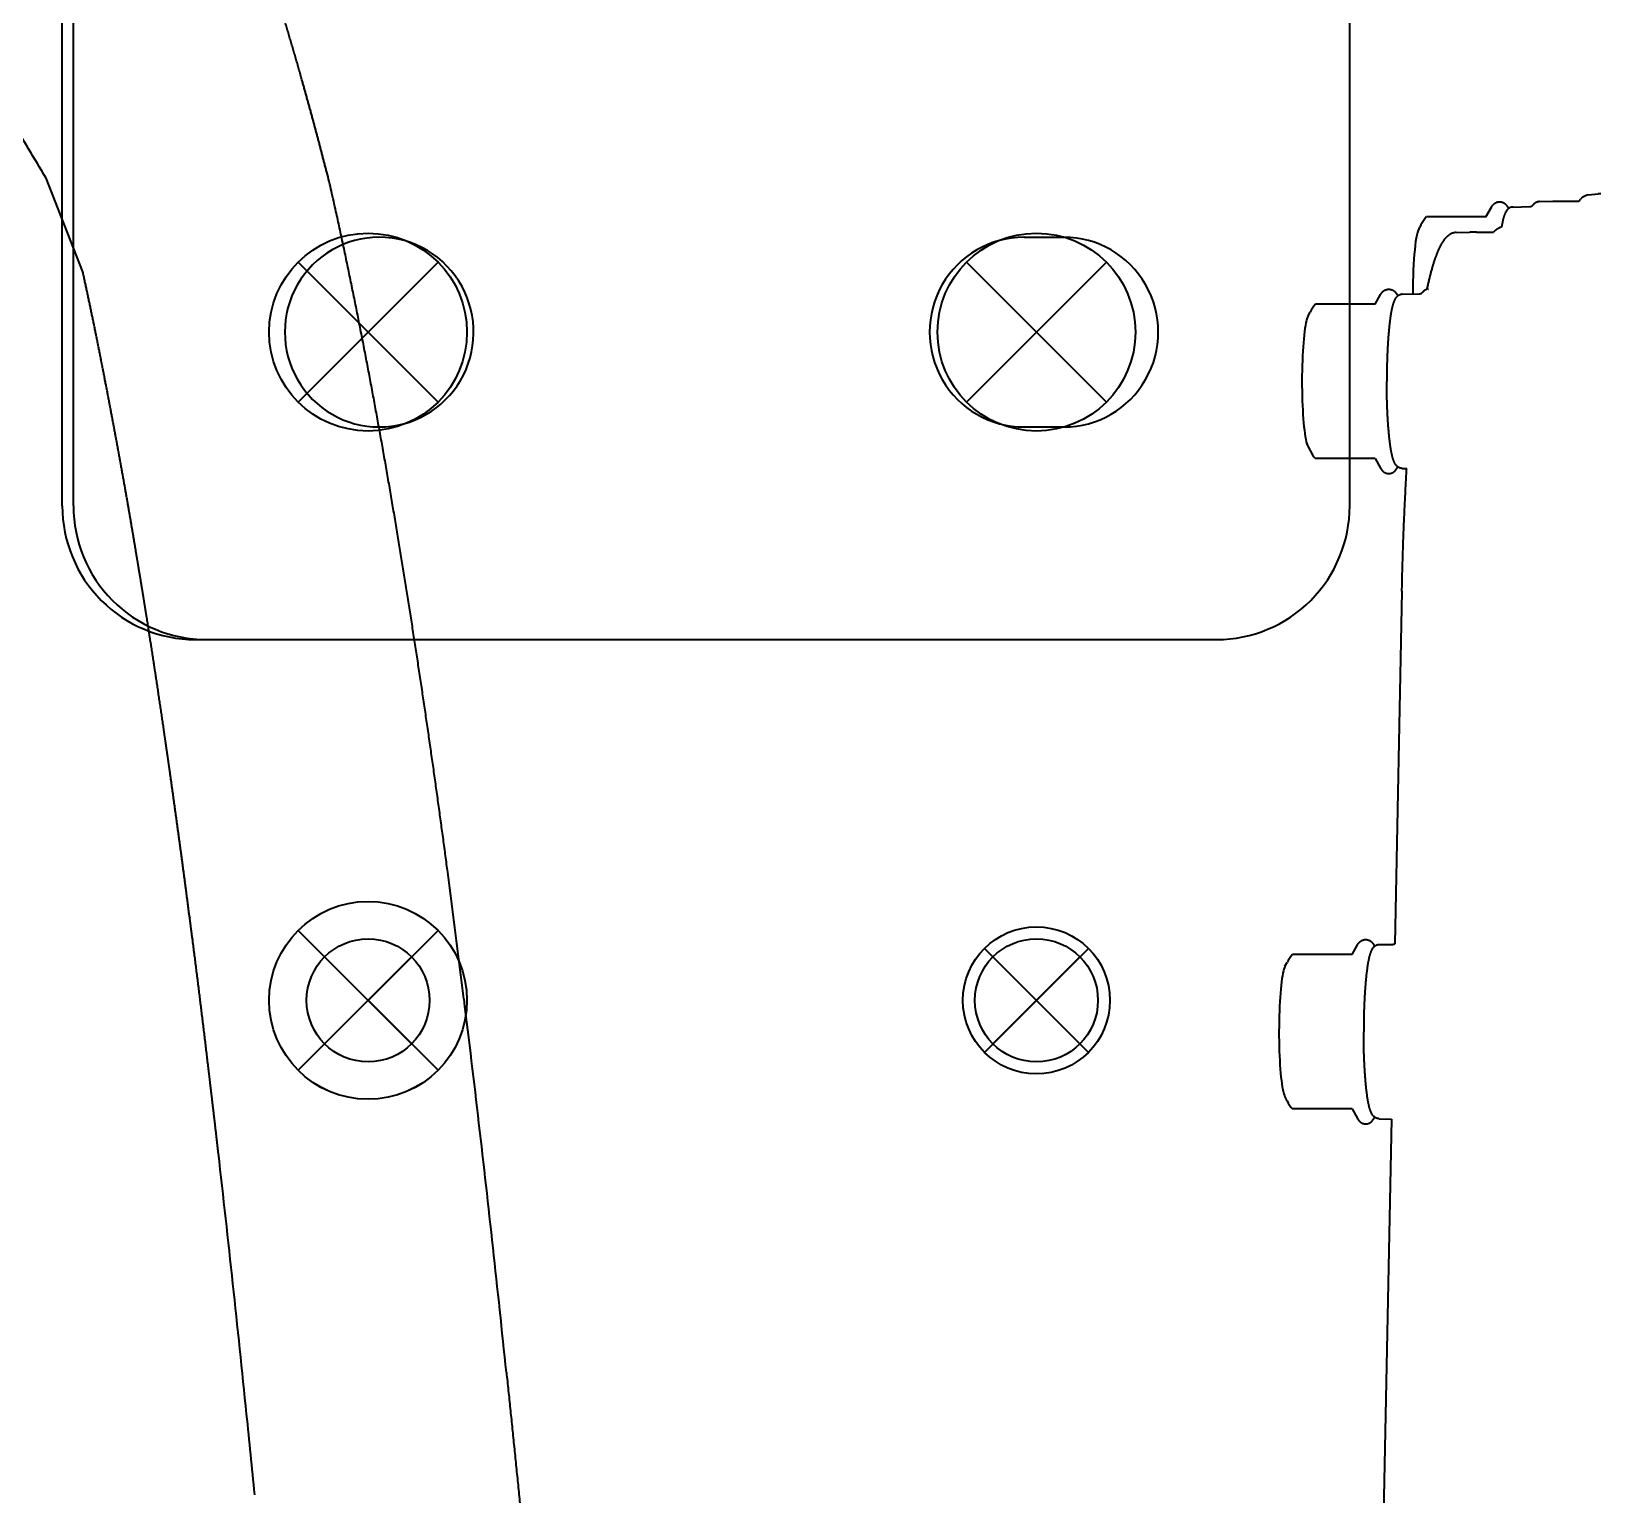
# Model space of a CAD drawing. Header units: millimetres. Extents: x 120 to 10915, y 515 to 8014.
# Drawn here: x 2624.8 to 2742.2, y 5023 to 5132.5 of the extents above; entities that cross this region are included whole.
import ezdxf

# ---------------------------------------------------------------- set-up
doc = ezdxf.new("R2010")
doc.units = ezdxf.units.MM
doc.layers.get('0').update_dxf_attribs({"lineweight": 13})
for name, color, linetype, lineweight in [('203_Chassis_left_side_view', 7, 'Continuous', 13), ('206_Cab_side_and_top_view', 7, 'Continuous', 13), ('211_Frame_holes_left_side_view', 7, 'Continuous', 13), ('212_Frame_holes_right_side_view', 7, 'Continuous', 13), ('216_BWA_brackets_left_side_view', 7, 'Continuous', 13)]:
    doc.layers.add(name, color=color, linetype=linetype, lineweight=lineweight)

# ---------------------------------------------------------------- blocks, each defined once
blk = doc.blocks.new('3076356')
at = {"layer": '216_BWA_brackets_left_side_view', "color": 2, "lineweight": 35}
for p, q in [((2678.56712, 1317), (2678.56712, 1307)), ((2673.56712, 1312), (2683.56712, 1312))]:
    blk.add_line(p, q, dxfattribs=at)
at = {"layer": '216_BWA_brackets_left_side_view', "color": 3, "lineweight": 35}
for p, q in [((2628.794706, 1312), (2630.881206, 1312)), ((2630.881206, 1312), (2726.488321, 1312)), ((2726.488321, 1304), (2726.488321, 1312)), ((2628.794706, 1304), (2630.881206, 1304)), ((2630.881206, 1304), (2726.488321, 1304)), ((2627.125505, 1197), (2627.125505, 1296)), ((2627.960105, 1197), (2627.960105, 1296)), ((2723.436258, 1197), (2723.436258, 1296)), ((2699.069948, 1217.1), (2702.053578, 1217.1)), ((2699.069948, 1202.9), (2702.053578, 1202.9)), ((2637.070938, 1187), (2637.905538, 1187)), ((2637.905538, 1187), (2713.490825, 1187))]:
    blk.add_line(p, q, dxfattribs=at)
for centre, major_axis, ratio, start_param, end_param in [((2628.794706, 1296), (0, -16), 0.104325, 3.1415926536, 4.7123889804), ((2628.794706, 1296), (0, -8), 0.104325, 3.1415926536, 4.7123889804), ((2724.270858, 1296), (0, -8), 0.104325, 3.1415926536, 4.7123889804), ((2650.8346, 1210), (0, 7.1), 0.994543, 0.0000290864, 3.14162174), ((2650.8346, 1210), (0, 7.1), 0.994543, 5.2123889804, 6.2832143936), ((2699.069948, 1210), (0, 7.1), 0.994543, 0, 3.1415926536), ((2702.053578, 1210), (0, 7.1), 0.994543, 3.1415926536, 6.2831853072), ((2650.8346, 1210), (0, 7.1), 0.994543, 3.14162174, 5.2123889804), ((2637.070938, 1197), (0, 10), 0.994543, 1.5707963268, 3.1415926536), ((2637.905538, 1197), (0, 10), 0.994543, 1.5707963268, 3.1415926536), ((2713.490825, 1197), (0, 10), 0.994543, 3.1415926536, 4.7123889804)]:
    blk.add_ellipse(centre, major_axis=major_axis, ratio=ratio, start_param=start_param, end_param=end_param, dxfattribs=at)
at = {"layer": '216_BWA_brackets_left_side_view', "color": 1, "lineweight": 5}
blk.add_point((2678.567139, 1312), dxfattribs=at)
blk = doc.blocks.new('3107262')
at = {"layer": '203_Chassis_left_side_view', "color": 3, "lineweight": 35}
for p, q in [((2737.63, 1219.76), (2738.64, 1219.79)), ((2738.64, 1219.79), (2740.57, 1219.79)), ((2740.57, 1219.79), (2740.7, 1219.94)), ((2741.28, 1220.26), (2742.02, 1220.35)), ((2742.21, 1220.35), (2742.04, 1220.35)), ((2733.63, 1218.62), (2729.17, 1218.62)), ((2733.63, 1218.62), (2734.04, 1219.35)), ((2735.66, 1219.36), (2736.91, 1219.39)), ((2731.41, 1217.45), (2732.42, 1217.48)), ((2732.43, 1217.48), (2732.42, 1217.48)), ((2732.92, 1217.48), (2732.43, 1217.48)), ((2732.92, 1217.48), (2734.19, 1217.48)), ((2728.45, 1217.24), (2728.44, 1217.18)), ((2725.34, 1212.09), (2725.75, 1212.82)), ((2727.37, 1212.83), (2728.63, 1212.86)), ((2729.34, 1213.21), (2729.35, 1213.21)), ((2725.34, 1212.09), (2720.88, 1212.09)), ((2720.32, 1211.22), (2720.47, 1211.49)), ((2720.32, 1201.41), (2720.47, 1201.14)), ((2725.34, 1200.54), (2720.88, 1200.54)), ((2725.34, 1200.54), (2725.75, 1199.81)), ((2727.37, 1199.8), (2727.7, 1199.79)), ((2727.34, 1190.62), (2726.81, 1164.23)), ((2723.61, 1163.43), (2719.15, 1163.43)), ((2723.61, 1163.43), (2724.02, 1164.16)), ((2725.64, 1164.17), (2726.66, 1164.19)), ((2718.59, 1162.56), (2718.75, 1162.83)), ((2723.61, 1151.88), (2719.15, 1151.88)), ((2723.61, 1151.88), (2724.02, 1151.15)), ((2726.55, 1151.12), (2724.01, 1024.41)), ((2725.64, 1151.14), (2726.55, 1151.12))]:
    blk.add_line(p, q, dxfattribs=at)
for centre, radius, start, end in [((2741.4, 1219.37), 0.896, 97.6375, 140.4758), ((2733.15, 1215.51), 5.06, 142.0053, 150.2108), ((2736.91, 1219.72), 0.326, 269.701, 314.422), ((2731.25, 1216.57), 2.88, 149.8318, 154.566), ((2728.63, 1213.19), 0.332, 269.6506, 314.2803), ((2724.86, 1208.97), 5.06, 142.0053, 150.2108), ((2724.86, 1203.65), 5.06, 209.7892, 217.995), ((2723.14, 1160.31), 5.06, 142.0053, 150.2108), ((2726.65, 1164.6), 0.402, 271.4195, 293.4944), ((2721.19, 1153.91), 2.83, 191.9209, 210.2832), ((2723.14, 1154.99), 5.06, 209.7892, 217.995)]:
    blk.add_arc(centre, radius, start, end, dxfattribs=at)
for centre, major_axis, start_param, end_param in [((2742.04, 1212.85), (0, -7.5), 3.141591, 3.155551), ((2728.72, 1212.85), (0, -5), 3.265214, 4.712389), ((2720.43, 1206.31), (0, -5), 3.340248, 5.759587), ((2720.43, 1206.31), (0, -5), 5.759587, 6.084538), ((2718.71, 1157.65), (0, -5), 3.340248, 5.759587)]:
    blk.add_ellipse(centre, major_axis=major_axis, ratio=0.113203, start_param=start_param, end_param=end_param, dxfattribs=at)
for points, knots in [([(2734.04, 1219.35), (2734.04, 1219.36), (2734.06, 1219.38), (2734.07, 1219.41), (2734.09, 1219.44), (2734.12, 1219.48), (2734.15, 1219.51), (2734.19, 1219.55), (2734.23, 1219.59), (2734.27, 1219.62), (2734.31, 1219.65), (2734.35, 1219.67), (2734.39, 1219.69), (2734.44, 1219.72), (2734.52, 1219.74), (2734.6, 1219.75), (2734.69, 1219.75), (2734.78, 1219.74), (2734.84, 1219.72), (2734.89, 1219.7), (2734.94, 1219.68), (2734.98, 1219.65), (2735.02, 1219.63), (2735.06, 1219.6), (2735.1, 1219.56), (2735.13, 1219.52), (2735.16, 1219.49), (2735.19, 1219.46), (2735.21, 1219.43), (2735.23, 1219.4), (2735.25, 1219.36), (2735.27, 1219.33), (2735.29, 1219.28), (2735.31, 1219.25), (2735.31, 1219.23)], [0, 0, 0, 0, 0.03476, 0.070212, 0.106565, 0.144086, 0.200252, 0.258907, 0.308416, 0.3599, 0.406009, 0.453901, 0.498076, 0.544971, 0.635575, 0.72231, 0.808649, 0.895862, 0.976402, 1.012865, 1.067639, 1.115031, 1.160521, 1.211958, 1.260658, 1.31925, 1.369099, 1.404316, 1.438507, 1.471805, 1.505862, 1.558627, 1.607934, 1.657759, 1.657759, 1.657759, 1.657759]), ([(2737.63, 1219.76), (2737.62, 1219.76), (2737.6, 1219.76), (2737.58, 1219.76), (2737.55, 1219.75), (2737.53, 1219.75), (2737.51, 1219.74), (2737.48, 1219.74), (2737.46, 1219.73), (2737.43, 1219.72), (2737.4, 1219.71), (2737.37, 1219.69), (2737.34, 1219.68), (2737.31, 1219.66), (2737.28, 1219.64), (2737.26, 1219.62), (2737.24, 1219.6), (2737.22, 1219.59), (2737.2, 1219.57), (2737.19, 1219.55), (2737.17, 1219.54), (2737.16, 1219.52), (2737.15, 1219.5), (2737.14, 1219.49), (2737.13, 1219.49)], [0, 0, 0, 0, 0.0249027, 0.0498153, 0.0747438, 0.0996941, 0.1238212, 0.1479816, 0.1713297, 0.1947221, 0.2323338, 0.268759, 0.3046258, 0.3391045, 0.3720576, 0.4035596, 0.4288804, 0.4533142, 0.4769275, 0.4997899, 0.5219663, 0.5435254, 0.5645298, 0.5849213, 0.5849213, 0.5849213, 0.5849213]), ([(2735.66, 1219.36), (2735.63, 1219.36), (2735.58, 1219.35), (2735.5, 1219.34), (2735.43, 1219.31), (2735.37, 1219.27), (2735.32, 1219.24), (2735.27, 1219.2), (2735.23, 1219.16), (2735.2, 1219.12), (2735.17, 1219.08), (2735.14, 1219.04), (2735.12, 1219), (2735.09, 1218.97), (2735.08, 1218.93), (2735.06, 1218.89), (2735.04, 1218.85), (2735.02, 1218.81), (2735.01, 1218.77), (2734.99, 1218.73), (2734.98, 1218.69), (2734.97, 1218.65), (2734.95, 1218.61), (2734.94, 1218.56), (2734.93, 1218.52), (2734.92, 1218.47), (2734.9, 1218.42), (2734.89, 1218.37), (2734.88, 1218.32), (2734.87, 1218.27), (2734.86, 1218.21), (2734.85, 1218.16), (2734.84, 1218.1), (2734.82, 1218.04), (2734.81, 1217.98), (2734.8, 1217.92), (2734.8, 1217.88), (2734.79, 1217.86)], [0, 0, 0, 0, 0.081678, 0.161624, 0.238619, 0.311138, 0.37404, 0.432959, 0.488094, 0.53992, 0.589154, 0.635827, 0.681268, 0.725196, 0.766948, 0.808602, 0.8503, 0.892283, 0.934742, 0.977839, 1.021724, 1.06637, 1.111858, 1.158377, 1.205994, 1.25476, 1.304714, 1.355893, 1.408331, 1.462004, 1.516944, 1.573188, 1.630741, 1.689576, 1.749758, 1.811284, 1.87411, 1.87411, 1.87411, 1.87411]), ([(2731.41, 1217.45), (2731.38, 1217.45), (2731.34, 1217.45), (2731.27, 1217.44), (2731.2, 1217.42), (2731.13, 1217.41), (2731.07, 1217.38), (2731.01, 1217.35), (2730.95, 1217.32), (2730.9, 1217.29), (2730.84, 1217.25), (2730.79, 1217.21), (2730.74, 1217.17), (2730.69, 1217.12), (2730.64, 1217.08), (2730.59, 1217.03), (2730.55, 1216.97), (2730.5, 1216.91), (2730.44, 1216.83), (2730.37, 1216.73), (2730.31, 1216.63), (2730.26, 1216.54), (2730.22, 1216.47), (2730.19, 1216.4), (2730.15, 1216.33), (2730.11, 1216.25), (2730.08, 1216.17), (2730.04, 1216.09), (2730.01, 1216.01), (2729.97, 1215.92), (2729.94, 1215.83), (2729.9, 1215.74), (2729.87, 1215.65), (2729.83, 1215.55), (2729.8, 1215.45), (2729.76, 1215.35), (2729.73, 1215.25), (2729.7, 1215.14), (2729.66, 1215.04), (2729.63, 1214.93), (2729.6, 1214.81), (2729.57, 1214.7), (2729.53, 1214.58), (2729.5, 1214.46), (2729.47, 1214.34), (2729.44, 1214.22), (2729.41, 1214.1), (2729.38, 1213.98), (2729.35, 1213.85), (2729.32, 1213.73), (2729.29, 1213.6), (2729.26, 1213.47), (2729.23, 1213.33), (2729.21, 1213.24), (2729.2, 1213.19)], [0, 0, 0, 0, 0.071979, 0.142769, 0.212229, 0.280482, 0.347464, 0.413449, 0.478528, 0.54288, 0.610537, 0.677798, 0.744893, 0.812125, 0.879549, 0.947552, 1.016268, 1.085892, 1.197588, 1.31217, 1.430269, 1.552018, 1.620548, 1.6904, 1.773633, 1.858751, 1.945876, 2.035077, 2.126165, 2.219739, 2.315137, 2.413012, 2.512787, 2.615016, 2.719195, 2.825791, 2.934346, 3.045265, 3.158145, 3.273328, 3.390582, 3.510286, 3.632074, 3.755955, 3.881178, 4.006992, 4.131706, 4.255734, 4.379935, 4.506381, 4.637495, 4.776956, 4.920439, 5.062408, 5.062408, 5.062408, 5.062408]), ([(2734.79, 1217.86), (2734.78, 1217.86), (2734.75, 1217.85), (2734.71, 1217.83), (2734.67, 1217.82), (2734.64, 1217.8), (2734.6, 1217.78), (2734.56, 1217.76), (2734.53, 1217.74), (2734.49, 1217.72), (2734.44, 1217.69), (2734.4, 1217.66), (2734.36, 1217.63), (2734.31, 1217.59), (2734.27, 1217.56), (2734.23, 1217.52), (2734.21, 1217.5), (2734.19, 1217.48), (2734.19, 1217.48)], [0.3119875, 0.3119875, 0.3119875, 0.3119875, 0.3472575, 0.3905772, 0.4328953, 0.4754729, 0.5169638, 0.5587491, 0.5996686, 0.6409143, 0.6956557, 0.7510864, 0.8055041, 0.8594156, 0.912892, 0.9660142, 1.0184993, 1.0243332, 1.0243332, 1.0243332, 1.0243332]), ([(2725.75, 1212.82), (2725.76, 1212.83), (2725.77, 1212.85), (2725.79, 1212.88), (2725.81, 1212.91), (2725.83, 1212.94), (2725.86, 1212.98), (2725.9, 1213.02), (2725.94, 1213.06), (2725.98, 1213.09), (2726.02, 1213.11), (2726.06, 1213.14), (2726.1, 1213.16), (2726.16, 1213.18), (2726.23, 1213.2), (2726.32, 1213.21), (2726.4, 1213.21), (2726.49, 1213.2), (2726.55, 1213.18), (2726.61, 1213.16), (2726.65, 1213.14), (2726.69, 1213.12), (2726.73, 1213.09), (2726.77, 1213.06), (2726.81, 1213.03), (2726.85, 1212.99), (2726.88, 1212.95), (2726.9, 1212.92), (2726.92, 1212.89), (2726.94, 1212.87), (2726.96, 1212.83), (2726.98, 1212.79), (2727.01, 1212.75), (2727.02, 1212.72), (2727.03, 1212.7)], [0, 0, 0, 0, 0.03476, 0.070212, 0.106564, 0.144085, 0.200251, 0.258907, 0.308415, 0.3599, 0.406008, 0.4539, 0.498076, 0.54497, 0.635573, 0.722308, 0.808647, 0.89586, 0.976401, 1.012864, 1.067637, 1.11503, 1.16052, 1.211957, 1.260656, 1.319248, 1.369098, 1.404314, 1.438506, 1.471804, 1.50586, 1.558625, 1.607931, 1.657757, 1.657757, 1.657757, 1.657757]), ([(2727.37, 1212.83), (2727.35, 1212.83), (2727.29, 1212.82), (2727.22, 1212.8), (2727.15, 1212.78), (2727.09, 1212.74), (2727.03, 1212.71), (2726.99, 1212.67), (2726.95, 1212.63), (2726.91, 1212.59), (2726.88, 1212.56), (2726.86, 1212.52), (2726.83, 1212.48), (2726.81, 1212.44), (2726.79, 1212.4), (2726.77, 1212.37), (2726.76, 1212.33), (2726.74, 1212.29), (2726.73, 1212.25), (2726.71, 1212.21), (2726.7, 1212.17), (2726.68, 1212.13), (2726.67, 1212.09), (2726.66, 1212.05), (2726.65, 1212), (2726.63, 1211.96), (2726.62, 1211.91), (2726.61, 1211.86), (2726.6, 1211.81), (2726.59, 1211.76), (2726.58, 1211.71), (2726.56, 1211.65), (2726.55, 1211.6), (2726.54, 1211.54), (2726.53, 1211.49), (2726.52, 1211.43), (2726.51, 1211.37), (2726.5, 1211.31), (2726.49, 1211.24), (2726.48, 1211.18), (2726.47, 1211.11), (2726.46, 1211.05), (2726.45, 1210.98), (2726.45, 1210.91), (2726.44, 1210.84), (2726.43, 1210.77), (2726.42, 1210.7), (2726.41, 1210.62), (2726.4, 1210.55), (2726.39, 1210.47), (2726.39, 1210.39), (2726.38, 1210.31), (2726.37, 1210.24), (2726.36, 1210.15), (2726.36, 1210.07), (2726.35, 1209.99), (2726.34, 1209.91), (2726.33, 1209.82), (2726.33, 1209.74), (2726.32, 1209.65), (2726.31, 1209.56), (2726.31, 1209.47), (2726.3, 1209.38), (2726.3, 1209.29), (2726.29, 1209.2), (2726.29, 1209.11), (2726.28, 1209.02), (2726.27, 1208.92), (2726.27, 1208.83), (2726.27, 1208.73), (2726.26, 1208.64), (2726.26, 1208.54), (2726.25, 1208.45), (2726.25, 1208.35), (2726.24, 1208.25), (2726.24, 1208.15), (2726.24, 1208.05), (2726.23, 1207.95), (2726.23, 1207.85), (2726.23, 1207.75), (2726.22, 1207.65), (2726.22, 1207.55), (2726.22, 1207.45), (2726.22, 1207.35), (2726.22, 1207.24), (2726.21, 1207.14), (2726.21, 1207.04), (2726.21, 1206.93), (2726.21, 1206.83), (2726.21, 1206.73), (2726.21, 1206.62), (2726.21, 1206.52), (2726.21, 1206.42), (2726.21, 1206.35), (2726.21, 1206.31)], [0, 0, 0, 0, 0.080216, 0.158763, 0.234473, 0.306345, 0.368418, 0.426639, 0.481188, 0.532494, 0.581226, 0.627427, 0.672228, 0.716023, 0.757153, 0.798088, 0.839012, 0.880157, 0.921707, 0.963828, 1.006652, 1.050286, 1.094607, 1.139898, 1.186223, 1.233637, 1.28218, 1.331891, 1.382796, 1.434921, 1.48823, 1.542788, 1.598606, 1.65569, 1.713975, 1.773674, 1.834517, 1.896749, 1.960118, 2.024846, 2.090737, 2.157954, 2.226329, 2.295997, 2.366812, 2.438884, 2.512075, 2.586485, 2.662002, 2.738699, 2.816476, 2.89539, 2.975355, 3.056415, 3.138485, 3.221607, 3.305708, 3.390815, 3.476861, 3.563867, 3.65177, 3.740585, 3.83025, 3.920777, 4.012113, 4.104261, 4.197159, 4.290818, 4.385211, 4.480311, 4.576053, 4.672451, 4.769476, 4.867101, 4.965271, 5.063988, 5.163222, 5.262946, 5.36311, 5.463709, 5.564713, 5.666093, 5.767808, 5.869844, 5.97217, 6.074758, 6.17757, 6.280587, 6.38378, 6.487117, 6.590568, 6.694107, 6.797704, 6.901329, 6.901329, 6.901329, 6.901329]), ([(2729.2, 1213.19), (2729.2, 1213.19), (2729.19, 1213.19), (2729.17, 1213.18), (2729.15, 1213.17), (2729.13, 1213.16), (2729.11, 1213.15), (2729.09, 1213.15), (2729.07, 1213.14), (2729.06, 1213.13), (2729.04, 1213.12), (2729.03, 1213.11), (2729.01, 1213.1), (2729, 1213.09), (2728.98, 1213.08), (2728.97, 1213.06), (2728.95, 1213.05), (2728.94, 1213.04), (2728.93, 1213.03), (2728.92, 1213.02), (2728.91, 1213), (2728.89, 1212.99), (2728.88, 1212.98), (2728.87, 1212.97), (2728.87, 1212.96), (2728.86, 1212.96)], [0.1459399, 0.1459399, 0.1459399, 0.1459399, 0.1571654, 0.1817795, 0.2064471, 0.2266707, 0.2469418, 0.2663139, 0.2857408, 0.3042475, 0.3228155, 0.3407128, 0.3579105, 0.3769856, 0.3952997, 0.4128851, 0.4305658, 0.448372, 0.4662929, 0.4832513, 0.5003305, 0.5165488, 0.5328932, 0.5486872, 0.5639725, 0.5639725, 0.5639725, 0.5639725]), ([(2727.37, 1199.8), (2727.35, 1199.8), (2727.29, 1199.81), (2727.22, 1199.83), (2727.15, 1199.85), (2727.09, 1199.89), (2727.03, 1199.92), (2726.99, 1199.96), (2726.95, 1200), (2726.91, 1200.03), (2726.88, 1200.07), (2726.86, 1200.11), (2726.83, 1200.15), (2726.81, 1200.19), (2726.79, 1200.22), (2726.77, 1200.26), (2726.76, 1200.3), (2726.74, 1200.34), (2726.73, 1200.38), (2726.71, 1200.41), (2726.7, 1200.46), (2726.68, 1200.5), (2726.67, 1200.54), (2726.66, 1200.58), (2726.65, 1200.63), (2726.63, 1200.67), (2726.62, 1200.72), (2726.61, 1200.77), (2726.6, 1200.82), (2726.59, 1200.87), (2726.58, 1200.92), (2726.56, 1200.97), (2726.55, 1201.03), (2726.54, 1201.09), (2726.53, 1201.14), (2726.52, 1201.2), (2726.51, 1201.26), (2726.5, 1201.32), (2726.49, 1201.39), (2726.48, 1201.45), (2726.47, 1201.51), (2726.46, 1201.58), (2726.45, 1201.65), (2726.45, 1201.72), (2726.44, 1201.79), (2726.43, 1201.86), (2726.42, 1201.93), (2726.41, 1202.01), (2726.4, 1202.08), (2726.39, 1202.16), (2726.39, 1202.24), (2726.38, 1202.31), (2726.37, 1202.39), (2726.36, 1202.47), (2726.36, 1202.56), (2726.35, 1202.64), (2726.34, 1202.72), (2726.33, 1202.81), (2726.33, 1202.89), (2726.32, 1202.98), (2726.31, 1203.07), (2726.31, 1203.16), (2726.3, 1203.25), (2726.3, 1203.34), (2726.29, 1203.43), (2726.29, 1203.52), (2726.28, 1203.61), (2726.27, 1203.71), (2726.27, 1203.8), (2726.27, 1203.89), (2726.26, 1203.99), (2726.26, 1204.09), (2726.25, 1204.18), (2726.25, 1204.28), (2726.24, 1204.38), (2726.24, 1204.48), (2726.24, 1204.58), (2726.23, 1204.68), (2726.23, 1204.78), (2726.23, 1204.88), (2726.22, 1204.98), (2726.22, 1205.08), (2726.22, 1205.18), (2726.22, 1205.28), (2726.22, 1205.39), (2726.21, 1205.49), (2726.21, 1205.59), (2726.21, 1205.69), (2726.21, 1205.8), (2726.21, 1205.9), (2726.21, 1206), (2726.21, 1206.11), (2726.21, 1206.21), (2726.21, 1206.28), (2726.21, 1206.31)], [0, 0, 0, 0, 0.080216, 0.158763, 0.234473, 0.306345, 0.368418, 0.426639, 0.481188, 0.532494, 0.581226, 0.627427, 0.672228, 0.716023, 0.757153, 0.798088, 0.839012, 0.880157, 0.921707, 0.963828, 1.006652, 1.050286, 1.094607, 1.139898, 1.186223, 1.233637, 1.28218, 1.331891, 1.382796, 1.434921, 1.48823, 1.542788, 1.598606, 1.65569, 1.713975, 1.773674, 1.834517, 1.896749, 1.960118, 2.024846, 2.090737, 2.157954, 2.226329, 2.295997, 2.366812, 2.438884, 2.512075, 2.586485, 2.662002, 2.738699, 2.816476, 2.89539, 2.975355, 3.056415, 3.138485, 3.221607, 3.305708, 3.390815, 3.476861, 3.563867, 3.65177, 3.740585, 3.83025, 3.920777, 4.012113, 4.104261, 4.197159, 4.290818, 4.385211, 4.480311, 4.576053, 4.672451, 4.769476, 4.867101, 4.965271, 5.063988, 5.163222, 5.262946, 5.36311, 5.463709, 5.564713, 5.666093, 5.767808, 5.869844, 5.97217, 6.074758, 6.17757, 6.280587, 6.38378, 6.487117, 6.590568, 6.694107, 6.797704, 6.901329, 6.901329, 6.901329, 6.901329]), ([(2725.75, 1199.81), (2725.75, 1199.81), (2725.76, 1199.79), (2725.77, 1199.78), (2725.78, 1199.76), (2725.8, 1199.73), (2725.81, 1199.71), (2725.83, 1199.69), (2725.85, 1199.67), (2725.86, 1199.65), (2725.88, 1199.63), (2725.91, 1199.6), (2725.94, 1199.57), (2725.98, 1199.54), (2726.02, 1199.51), (2726.06, 1199.49), (2726.09, 1199.47), (2726.12, 1199.46), (2726.15, 1199.45), (2726.19, 1199.44), (2726.23, 1199.43), (2726.27, 1199.42), (2726.32, 1199.42), (2726.36, 1199.41), (2726.4, 1199.42), (2726.45, 1199.42), (2726.49, 1199.43), (2726.53, 1199.44), (2726.57, 1199.45), (2726.61, 1199.47), (2726.66, 1199.49), (2726.7, 1199.51), (2726.73, 1199.54), (2726.76, 1199.56), (2726.79, 1199.58), (2726.81, 1199.6), (2726.83, 1199.62), (2726.85, 1199.64), (2726.86, 1199.66), (2726.88, 1199.68), (2726.9, 1199.71), (2726.92, 1199.74), (2726.94, 1199.77), (2726.96, 1199.79), (2726.97, 1199.82), (2726.98, 1199.84), (2727, 1199.86), (2727.01, 1199.88), (2727.02, 1199.91), (2727.02, 1199.92), (2727.03, 1199.93)], [0, 0, 0, 0, 0.020898, 0.042046, 0.066892, 0.092136, 0.117888, 0.144237, 0.171746, 0.200028, 0.22919, 0.259554, 0.310358, 0.361627, 0.407953, 0.454655, 0.490228, 0.524568, 0.543701, 0.589939, 0.634138, 0.677663, 0.720914, 0.764156, 0.807362, 0.850983, 0.894039, 0.938478, 0.981865, 1.027834, 1.071799, 1.11978, 1.165598, 1.205019, 1.233103, 1.260096, 1.289781, 1.317301, 1.344387, 1.372264, 1.408907, 1.442966, 1.476569, 1.506849, 1.53362, 1.560123, 1.586688, 1.611467, 1.634584, 1.657688, 1.657688, 1.657688, 1.657688]), ([(2727.34, 1190.62), (2727.35, 1190.84), (2727.36, 1191.27), (2727.37, 1191.93), (2727.39, 1192.59), (2727.41, 1193.25), (2727.43, 1193.9), (2727.45, 1194.55), (2727.48, 1195.19), (2727.5, 1195.82), (2727.53, 1196.46), (2727.56, 1197.08), (2727.59, 1197.71), (2727.62, 1198.32), (2727.65, 1198.93), (2727.68, 1199.42), (2727.69, 1199.71), (2727.7, 1199.79)], [0, 0, 0, 0, 0.657543, 1.318202, 1.977877, 2.633364, 3.284846, 3.932089, 4.574767, 5.212595, 5.845459, 6.473249, 7.09589, 7.713345, 8.325758, 8.932823, 9.183823, 9.183823, 9.183823, 9.183823]), ([(2724.02, 1164.16), (2724.03, 1164.17), (2724.04, 1164.19), (2724.06, 1164.22), (2724.08, 1164.25), (2724.1, 1164.28), (2724.14, 1164.32), (2724.17, 1164.36), (2724.21, 1164.4), (2724.25, 1164.43), (2724.29, 1164.45), (2724.33, 1164.48), (2724.37, 1164.5), (2724.43, 1164.52), (2724.5, 1164.54), (2724.59, 1164.55), (2724.68, 1164.55), (2724.76, 1164.54), (2724.82, 1164.52), (2724.88, 1164.5), (2724.92, 1164.48), (2724.96, 1164.46), (2725, 1164.43), (2725.04, 1164.4), (2725.08, 1164.37), (2725.12, 1164.33), (2725.15, 1164.29), (2725.17, 1164.26), (2725.19, 1164.23), (2725.21, 1164.21), (2725.23, 1164.17), (2725.25, 1164.13), (2725.28, 1164.09), (2725.29, 1164.06), (2725.3, 1164.04)], [0, 0, 0, 0, 0.03476, 0.070212, 0.106565, 0.144086, 0.200251, 0.258907, 0.308415, 0.3599, 0.406008, 0.453901, 0.498076, 0.544971, 0.635574, 0.722309, 0.808648, 0.895861, 0.976402, 1.012864, 1.067638, 1.115031, 1.16052, 1.211958, 1.260657, 1.319249, 1.369099, 1.404315, 1.438507, 1.471804, 1.505861, 1.558626, 1.607932, 1.657758, 1.657758, 1.657758, 1.657758]), ([(2725.64, 1164.17), (2725.62, 1164.17), (2725.57, 1164.16), (2725.49, 1164.14), (2725.42, 1164.12), (2725.36, 1164.08), (2725.3, 1164.05), (2725.26, 1164.01), (2725.22, 1163.97), (2725.18, 1163.93), (2725.15, 1163.9), (2725.13, 1163.86), (2725.1, 1163.82), (2725.08, 1163.78), (2725.06, 1163.74), (2725.05, 1163.71), (2725.03, 1163.67), (2725.01, 1163.63), (2725, 1163.59), (2724.98, 1163.55), (2724.97, 1163.51), (2724.96, 1163.47), (2724.94, 1163.43), (2724.93, 1163.39), (2724.92, 1163.34), (2724.9, 1163.3), (2724.89, 1163.25), (2724.88, 1163.2), (2724.87, 1163.15), (2724.86, 1163.1), (2724.85, 1163.05), (2724.84, 1162.99), (2724.83, 1162.94), (2724.81, 1162.88), (2724.8, 1162.83), (2724.79, 1162.77), (2724.78, 1162.71), (2724.77, 1162.65), (2724.76, 1162.58), (2724.75, 1162.52), (2724.74, 1162.45), (2724.74, 1162.39), (2724.73, 1162.32), (2724.72, 1162.25), (2724.71, 1162.18), (2724.7, 1162.11), (2724.69, 1162.04), (2724.68, 1161.96), (2724.67, 1161.89), (2724.67, 1161.81), (2724.66, 1161.73), (2724.65, 1161.65), (2724.64, 1161.58), (2724.63, 1161.49), (2724.63, 1161.41), (2724.62, 1161.33), (2724.61, 1161.25), (2724.61, 1161.16), (2724.6, 1161.08), (2724.59, 1160.99), (2724.59, 1160.9), (2724.58, 1160.81), (2724.57, 1160.72), (2724.57, 1160.63), (2724.56, 1160.54), (2724.56, 1160.45), (2724.55, 1160.36), (2724.55, 1160.26), (2724.54, 1160.17), (2724.54, 1160.07), (2724.53, 1159.98), (2724.53, 1159.88), (2724.52, 1159.79), (2724.52, 1159.69), (2724.52, 1159.59), (2724.51, 1159.49), (2724.51, 1159.39), (2724.5, 1159.29), (2724.5, 1159.19), (2724.5, 1159.09), (2724.5, 1158.99), (2724.49, 1158.89), (2724.49, 1158.79), (2724.49, 1158.69), (2724.49, 1158.58), (2724.49, 1158.48), (2724.48, 1158.38), (2724.48, 1158.27), (2724.48, 1158.17), (2724.48, 1158.07), (2724.48, 1157.96), (2724.48, 1157.86), (2724.48, 1157.76), (2724.48, 1157.69), (2724.48, 1157.65)], [0, 0, 0, 0, 0.080216, 0.158763, 0.234473, 0.306345, 0.368418, 0.426639, 0.481188, 0.532494, 0.581226, 0.627427, 0.672228, 0.716023, 0.757153, 0.798088, 0.839012, 0.880157, 0.921707, 0.963828, 1.006652, 1.050286, 1.094607, 1.139898, 1.186223, 1.233637, 1.28218, 1.331891, 1.382796, 1.434921, 1.48823, 1.542788, 1.598606, 1.65569, 1.713975, 1.773674, 1.834517, 1.896749, 1.960118, 2.024846, 2.090737, 2.157954, 2.226329, 2.295997, 2.366812, 2.438884, 2.512075, 2.586485, 2.662002, 2.738699, 2.816476, 2.89539, 2.975355, 3.056415, 3.138485, 3.221607, 3.305708, 3.390815, 3.476861, 3.563867, 3.65177, 3.740585, 3.83025, 3.920777, 4.012113, 4.104261, 4.197159, 4.290818, 4.385211, 4.480311, 4.576053, 4.672451, 4.769476, 4.867101, 4.965271, 5.063988, 5.163222, 5.262946, 5.36311, 5.463709, 5.564713, 5.666093, 5.767808, 5.869844, 5.97217, 6.074758, 6.17757, 6.280587, 6.38378, 6.487117, 6.590568, 6.694107, 6.797704, 6.901329, 6.901329, 6.901329, 6.901329]), ([(2725.64, 1151.14), (2725.62, 1151.14), (2725.57, 1151.15), (2725.49, 1151.17), (2725.42, 1151.19), (2725.36, 1151.23), (2725.3, 1151.26), (2725.26, 1151.3), (2725.22, 1151.34), (2725.18, 1151.37), (2725.15, 1151.41), (2725.13, 1151.45), (2725.1, 1151.49), (2725.08, 1151.53), (2725.06, 1151.56), (2725.05, 1151.6), (2725.03, 1151.64), (2725.01, 1151.68), (2725, 1151.72), (2724.98, 1151.75), (2724.97, 1151.8), (2724.96, 1151.84), (2724.94, 1151.88), (2724.93, 1151.92), (2724.92, 1151.97), (2724.9, 1152.01), (2724.89, 1152.06), (2724.88, 1152.11), (2724.87, 1152.16), (2724.86, 1152.21), (2724.85, 1152.26), (2724.84, 1152.31), (2724.83, 1152.37), (2724.81, 1152.43), (2724.8, 1152.48), (2724.79, 1152.54), (2724.78, 1152.6), (2724.77, 1152.66), (2724.76, 1152.73), (2724.75, 1152.79), (2724.74, 1152.85), (2724.74, 1152.92), (2724.73, 1152.99), (2724.72, 1153.06), (2724.71, 1153.13), (2724.7, 1153.2), (2724.69, 1153.27), (2724.68, 1153.35), (2724.67, 1153.42), (2724.67, 1153.5), (2724.66, 1153.58), (2724.65, 1153.65), (2724.64, 1153.73), (2724.63, 1153.81), (2724.63, 1153.9), (2724.62, 1153.98), (2724.61, 1154.06), (2724.61, 1154.15), (2724.6, 1154.23), (2724.59, 1154.32), (2724.59, 1154.41), (2724.58, 1154.5), (2724.57, 1154.59), (2724.57, 1154.68), (2724.56, 1154.77), (2724.56, 1154.86), (2724.55, 1154.95), (2724.55, 1155.05), (2724.54, 1155.14), (2724.54, 1155.23), (2724.53, 1155.33), (2724.53, 1155.43), (2724.52, 1155.52), (2724.52, 1155.62), (2724.52, 1155.72), (2724.51, 1155.82), (2724.51, 1155.92), (2724.5, 1156.02), (2724.5, 1156.12), (2724.5, 1156.22), (2724.5, 1156.32), (2724.49, 1156.42), (2724.49, 1156.52), (2724.49, 1156.62), (2724.49, 1156.73), (2724.49, 1156.83), (2724.48, 1156.93), (2724.48, 1157.03), (2724.48, 1157.14), (2724.48, 1157.24), (2724.48, 1157.34), (2724.48, 1157.45), (2724.48, 1157.55), (2724.48, 1157.62), (2724.48, 1157.65)], [0, 0, 0, 0, 0.080216, 0.158763, 0.234473, 0.306345, 0.368418, 0.426639, 0.481188, 0.532494, 0.581226, 0.627427, 0.672228, 0.716023, 0.757153, 0.798088, 0.839012, 0.880157, 0.921707, 0.963828, 1.006652, 1.050286, 1.094607, 1.139898, 1.186223, 1.233637, 1.28218, 1.331891, 1.382796, 1.434921, 1.48823, 1.542788, 1.598606, 1.65569, 1.713975, 1.773674, 1.834517, 1.896749, 1.960118, 2.024846, 2.090737, 2.157954, 2.226329, 2.295997, 2.366812, 2.438884, 2.512075, 2.586485, 2.662002, 2.738699, 2.816476, 2.89539, 2.975355, 3.056415, 3.138485, 3.221607, 3.305708, 3.390815, 3.476861, 3.563867, 3.65177, 3.740585, 3.83025, 3.920777, 4.012113, 4.104261, 4.197159, 4.290818, 4.385211, 4.480311, 4.576053, 4.672451, 4.769476, 4.867101, 4.965271, 5.063988, 5.163222, 5.262946, 5.36311, 5.463709, 5.564713, 5.666093, 5.767808, 5.869844, 5.97217, 6.074758, 6.17757, 6.280587, 6.38378, 6.487117, 6.590568, 6.694107, 6.797704, 6.901329, 6.901329, 6.901329, 6.901329]), ([(2724.02, 1151.15), (2724.02, 1151.15), (2724.03, 1151.13), (2724.04, 1151.12), (2724.06, 1151.1), (2724.07, 1151.07), (2724.08, 1151.05), (2724.1, 1151.03), (2724.12, 1151.01), (2724.14, 1150.99), (2724.16, 1150.97), (2724.18, 1150.94), (2724.21, 1150.91), (2724.25, 1150.88), (2724.29, 1150.85), (2724.33, 1150.83), (2724.36, 1150.81), (2724.39, 1150.8), (2724.42, 1150.79), (2724.46, 1150.78), (2724.5, 1150.77), (2724.54, 1150.76), (2724.59, 1150.76), (2724.63, 1150.75), (2724.67, 1150.76), (2724.72, 1150.76), (2724.76, 1150.77), (2724.8, 1150.78), (2724.84, 1150.79), (2724.89, 1150.81), (2724.93, 1150.83), (2724.97, 1150.85), (2725, 1150.88), (2725.03, 1150.9), (2725.06, 1150.92), (2725.08, 1150.94), (2725.1, 1150.96), (2725.12, 1150.98), (2725.14, 1151), (2725.15, 1151.02), (2725.17, 1151.05), (2725.19, 1151.08), (2725.21, 1151.11), (2725.23, 1151.13), (2725.24, 1151.16), (2725.25, 1151.18), (2725.27, 1151.2), (2725.28, 1151.22), (2725.29, 1151.25), (2725.29, 1151.26), (2725.3, 1151.27)], [0, 0, 0, 0, 0.020898, 0.042046, 0.066892, 0.092136, 0.117888, 0.144237, 0.171746, 0.200029, 0.229191, 0.259554, 0.310359, 0.361628, 0.407954, 0.454656, 0.490229, 0.524568, 0.543702, 0.589941, 0.634139, 0.677665, 0.720915, 0.764157, 0.807364, 0.850984, 0.89404, 0.93848, 0.981866, 1.027836, 1.071801, 1.119782, 1.1656, 1.20502, 1.233104, 1.260097, 1.289782, 1.317303, 1.344388, 1.372266, 1.408908, 1.442968, 1.476571, 1.506851, 1.533622, 1.560125, 1.58669, 1.611468, 1.634585, 1.65769, 1.65769, 1.65769, 1.65769])]:
    blk.add_open_spline(points, degree=3, knots=knots, dxfattribs=at)
blk = doc.blocks.new('3107260')
at = {"layer": '203_Chassis_left_side_view', "color": 3, "lineweight": 35}
for centre, radius, start, end in [((2569.42, 1202.05), 80.01, 13.3684, 14.4109), ((2557.23, 1199.38), 92.48, 12.2652, 13.2318), ((1591.12, 1027.9), 1074.22, 7.07044, 7.57901), ((1420.08, 1006.66), 1246.58, 6.64021, 7.07155), ((1215.8, 982.87), 1452.24, 6.27073, 6.64061), ((936.62, 952.2), 1733.1, 5.96031, 6.27064)]:
    blk.add_arc(centre, radius, start, end, dxfattribs=at)
blk.add_open_spline([(2646.91, 1221.96), (2646.32, 1224.29), (2645.7, 1226.6), (2645.07, 1228.88), (2644.14, 1232.1), (2643.16, 1235.26), (2642.87, 1236.2), (2642.57, 1237.13), (2642.27, 1238.06)], degree=5, knots=[0, 0, 0, 0, 0, 0, 22.222873, 22.222873, 22.222873, 31.64156, 31.64156, 31.64156, 31.64156, 31.64156, 31.64156], dxfattribs=at)
for points in [[(2652.33, 1194.11), (2651.51, 1199.12), (2650.63, 1204.12), (2649.69, 1209.1), (2648.69, 1214.08), (2647.6, 1219.03)], [(2655.96, 1169.58), (2655.31, 1174.5), (2654.62, 1179.41), (2653.9, 1184.32), (2653.14, 1189.22), (2652.33, 1194.11)], [(2660.35, 1132.16), (2661.48, 1121.36), (2662.55, 1110.54), (2663.56, 1099.72), (2664.53, 1088.9), (2665.46, 1078.07)]]:
    blk.add_open_spline(points, degree=5, dxfattribs=at)
blk = doc.blocks.new('3154481')
at = {"layer": '206_Cab_side_and_top_view', "color": 3, "lineweight": 35}
blk.add_line((2628.66, 1214.52), (2625.91, 1221.51), dxfattribs=at)
for centre, radius, start, end in [((2412.12, 1095.21), 248.32, 30.5733, 31.7577), ((983.14, 959.63), 1666.41, 5.83461, 6.51012), ((527.18, 912.28), 2124.82, 5.69186, 5.85486)]:
    blk.add_arc(centre, radius, start, end, dxfattribs=at)
blk.add_open_spline([(2638.8, 1148.57), (2638.72, 1149.3), (2638.64, 1150.03), (2638.55, 1150.76), (2638.46, 1151.58), (2638.36, 1152.39), (2638.35, 1152.47), (2638.33, 1152.66), (2638.31, 1152.86), (2638.29, 1152.96), (2638.27, 1153.15), (2638.25, 1153.34), (2638.24, 1153.4), (2638.21, 1153.65), (2638.18, 1153.9), (2638.17, 1154.03), (2638.14, 1154.27), (2638.11, 1154.51), (2638.1, 1154.59), (2638.08, 1154.76), (2638.06, 1154.92), (2638.05, 1155), (2637.82, 1156.96), (2637.58, 1158.92), (2637.35, 1160.8), (2637.1, 1162.76), (2636.85, 1164.71), (2636.83, 1164.83), (2636.81, 1164.99), (2636.8, 1165.13), (2636.79, 1165.18), (2636.77, 1165.3), (2636.75, 1165.45), (2636.74, 1165.57), (2636.72, 1165.72), (2636.7, 1165.88), (2636.69, 1165.96), (2636.67, 1166.13), (2636.65, 1166.29), (2636.63, 1166.37), (2636.35, 1168.59), (2636.05, 1170.81), (2635.76, 1172.93), (2635.45, 1175.15), (2635.14, 1177.37), (2635.13, 1177.46), (2635.1, 1177.62), (2635.08, 1177.78), (2635.07, 1177.87), (2635.04, 1178.04), (2635.02, 1178.21), (2635.01, 1178.28), (2634.98, 1178.45), (2634.96, 1178.62), (2634.95, 1178.7), (2634.91, 1178.94), (2634.88, 1179.19), (2634.85, 1179.36), (2634.78, 1179.85), (2634.71, 1180.35), (2634.66, 1180.68), (2634.41, 1182.36), (2634.16, 1184.06), (2633.94, 1185.46), (2633.68, 1187.16), (2633.42, 1188.82), (2633.36, 1189.15), (2633.3, 1189.57), (2633.23, 1189.98), (2633.22, 1190.06), (2633.19, 1190.25), (2633.16, 1190.43), (2633.16, 1190.44), (2633.13, 1190.63), (2633.1, 1190.81), (2633.08, 1190.89), (2633.06, 1191.06), (2633.03, 1191.22), (2633.02, 1191.31), (2632.89, 1192.05), (2632.77, 1192.8), (2632.66, 1193.46), (2632.33, 1195.44), (2631.99, 1197.41), (2631.76, 1198.73), (2631.28, 1201.36), (2630.79, 1203.99), (2630.54, 1205.31), (2630.03, 1207.94), (2629.5, 1210.57), (2629.23, 1211.89), (2628.95, 1213.2), (2628.66, 1214.52)], degree=5, knots=[0, 0, 0, 0, 0, 0, 6.641648, 6.641648, 6.641648, 7.396128, 7.396128, 7.396128, 8.13538, 8.13538, 8.13538, 8.923507, 8.923507, 8.923507, 10.459555, 10.459555, 10.459555, 11.197822, 11.197822, 11.197822, 11.936088, 11.936088, 11.936088, 28.936379, 28.936379, 28.936379, 29.591213, 29.591213, 29.591213, 30.33787, 30.33787, 30.33787, 31.005776, 31.005776, 31.005776, 31.746028, 31.746028, 31.746028, 32.48628, 32.48628, 32.48628, 51.758995, 51.758995, 51.758995, 52.500099, 52.500099, 52.500099, 53.220921, 53.220921, 53.220921, 53.97793, 53.97793, 53.97793, 54.719044, 54.719044, 54.719044, 56.201254, 56.201254, 56.201254, 59.16567, 59.16567, 59.16567, 71.088745, 71.088745, 71.088745, 74.071816, 74.071816, 74.071816, 74.817585, 74.817585, 74.817585, 75.725003, 75.725003, 75.725003, 76.470771, 76.470771, 76.470771, 77.216539, 77.216539, 77.216539, 83.182677, 83.182677, 83.182677, 95.061879, 95.061879, 95.061879, 106.936063, 106.936063, 106.936063, 118.886883, 118.886883, 118.886883, 118.886883, 118.886883, 118.886883], dxfattribs=at)

msp = doc.modelspace()

# ---------------------------------------------------------------- linework, layer by layer
at = {"layer": '211_Frame_holes_left_side_view', "color": 3, "lineweight": 35}
for p, q in [((2655.23259, 5115.23259), (2644.76741, 5104.76741)), ((2655.23259, 5104.76741), (2644.76741, 5115.23259)), ((2655.232615, 5115.23259), (2644.767435, 5104.76741)), ((2655.232615, 5104.76741), (2644.767435, 5115.23259)), ((2655.232621, 5115.23259), (2644.767441, 5104.76741)), ((2655.232621, 5104.76741), (2644.767441, 5115.23259)), ((2705.232556, 5115.23259), (2694.767376, 5104.76741)), ((2705.232556, 5104.76741), (2694.767376, 5115.23259)), ((2705.232579, 5115.23259), (2694.767399, 5104.76741)), ((2705.232579, 5104.76741), (2694.767399, 5115.23259)), ((2705.232587, 5115.23259), (2694.767407, 5104.76741)), ((2705.232587, 5104.76741), (2694.767407, 5115.23259)), ((2655.23259, 5065.23259), (2644.76741, 5054.76741)), ((2655.23259, 5054.76741), (2644.76741, 5065.23259)), ((2655.23259, 5065.23259), (2644.76741, 5054.76741)), ((2655.23259, 5054.76741), (2644.76741, 5065.23259)), ((2655.232783, 5065.23264), (2644.767603, 5054.76746)), ((2655.232783, 5054.76746), (2644.767603, 5065.23264)), ((2703.252691, 5063.252691), (2696.747309, 5056.747309)), ((2703.252691, 5056.747309), (2696.747309, 5063.252691)), ((2703.252691, 5063.252691), (2696.747309, 5056.747309)), ((2703.252691, 5056.747309), (2696.747309, 5063.252691))]:
    msp.add_line(p, q, dxfattribs=at)
for centre, radius in [((2650, 5110), 7.4), ((2650.000025, 5110), 7.4), ((2650.000031, 5110), 7.4), ((2699.999966, 5110), 7.4), ((2699.999989, 5110), 7.4), ((2699.999997, 5110), 7.4), ((2650, 5060), 7.4), ((2650, 5060), 7.4), ((2650.000193, 5060.00005), 7.4), ((2700, 5060), 4.6), ((2700, 5060), 4.6)]:
    msp.add_circle(centre, radius, dxfattribs=at)
at = {"layer": '212_Frame_holes_right_side_view', "color": 3, "lineweight": 35}
for p, q in [((2655.232614, 5115.23259), (2644.767434, 5104.76741)), ((2655.232614, 5104.76741), (2644.767434, 5115.23259)), ((2655.232621, 5115.23259), (2644.767441, 5104.76741)), ((2655.232621, 5104.76741), (2644.767441, 5115.23259)), ((2655.232624, 5115.23259), (2644.767444, 5104.76741)), ((2655.232624, 5104.76741), (2644.767444, 5115.23259)), ((2705.232578, 5115.23259), (2694.767398, 5104.76741)), ((2705.232578, 5104.76741), (2694.767398, 5115.23259)), ((2705.232587, 5115.23259), (2694.767407, 5104.76741)), ((2705.232587, 5104.76741), (2694.767407, 5115.23259)), ((2705.23259, 5115.23259), (2694.76741, 5104.76741)), ((2705.23259, 5104.76741), (2694.76741, 5115.23259)), ((2653.252682, 5063.252691), (2646.7473, 5056.747309)), ((2653.252682, 5056.747309), (2646.7473, 5063.252691)), ((2703.889177, 5063.889102), (2696.111003, 5056.110928)), ((2703.889177, 5056.110928), (2696.111003, 5063.889102))]:
    msp.add_line(p, q, dxfattribs=at)
for centre, radius in [((2650.000024, 5110), 7.4), ((2650.000031, 5110), 7.4), ((2650.000034, 5110), 7.4), ((2699.999988, 5110), 7.4), ((2699.999997, 5110), 7.4), ((2700, 5110), 7.4), ((2649.999991, 5060), 4.6), ((2700.00009, 5060.000015), 5.5)]:
    msp.add_circle(centre, radius, dxfattribs=at)

# ---------------------------------------------------------------- block references
at = {"color": 7, "lineweight": 35}
for name in ['3154481', '3076356', '3107260', '3107262']:
    msp.add_blockref(name, (0, 3900), dxfattribs=at)

doc.saveas('drawing.dxf')
